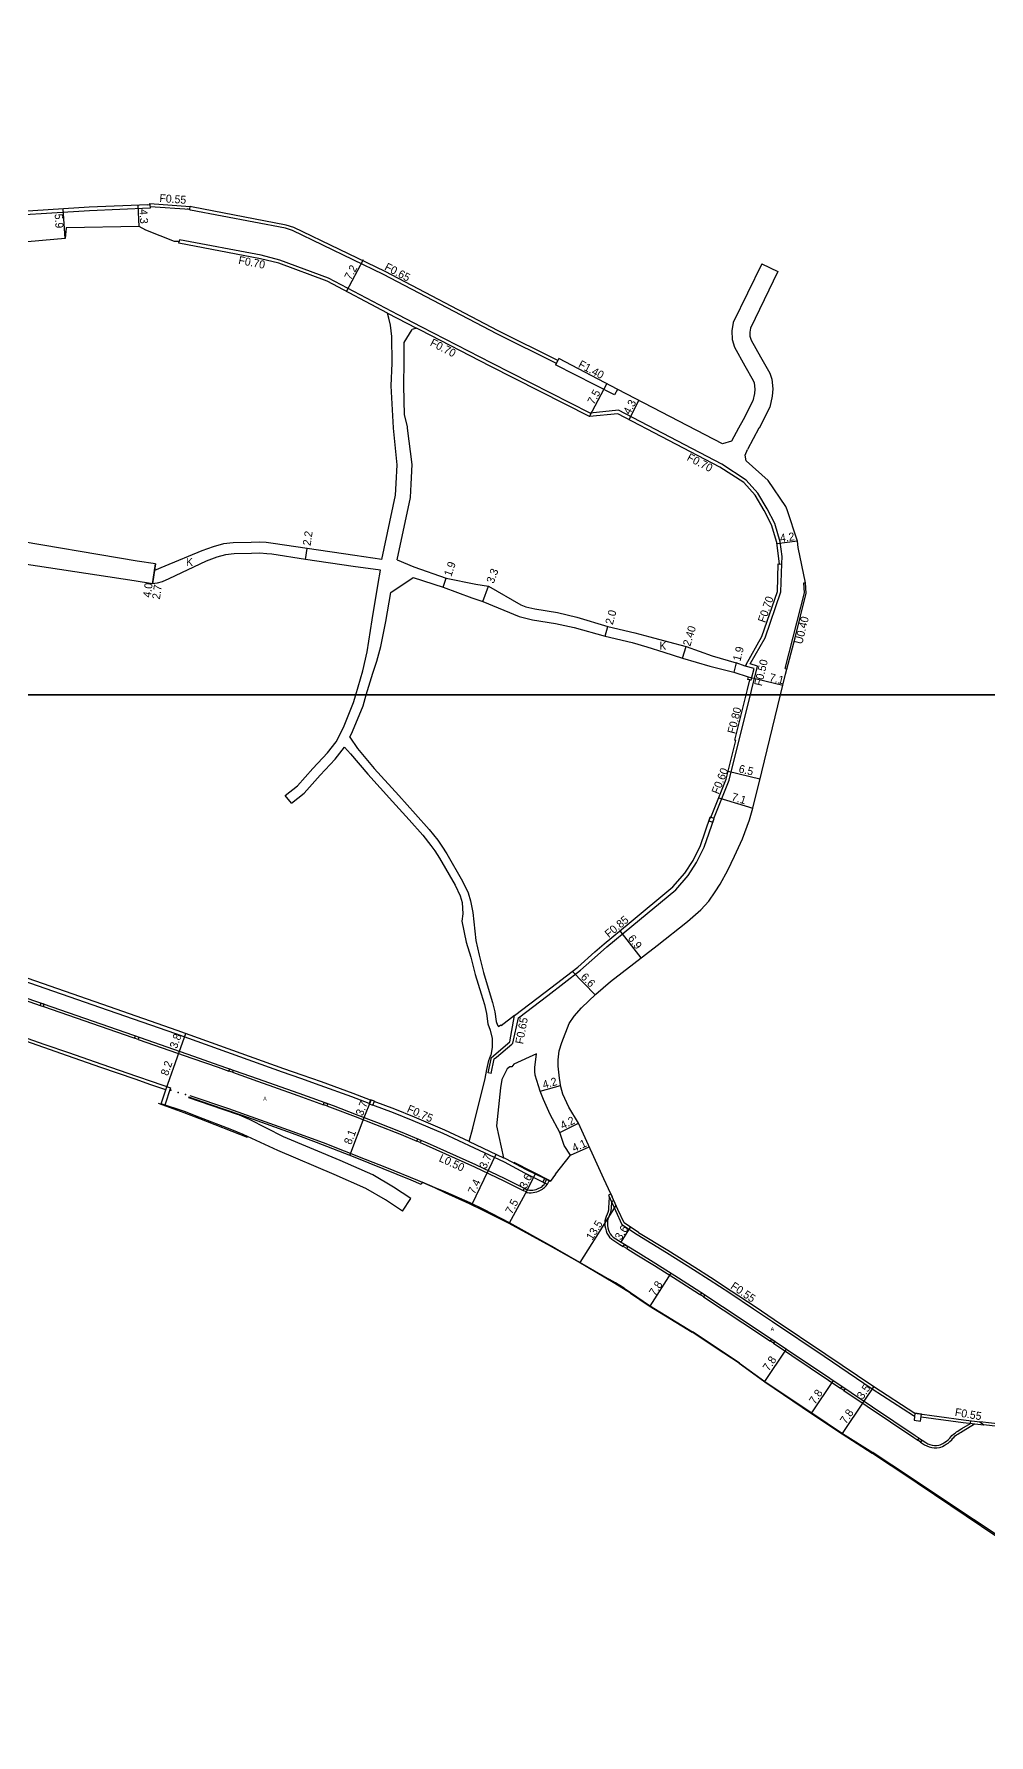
# Model space of a CAD drawing. Header units: metres. Extents: x -24000 to -21600, y -102000 to -99000.
# Drawn here: x -23680.5 to -23489.5, y -101008 to -100667.9 of the extents above; entities that cross this region are included whole.
import ezdxf

# ---------------------------------------------------------------- set-up
doc = ezdxf.new("R2010")
doc.units = ezdxf.units.M
doc.header["$LTSCALE"] = 2.5
for name, color, linetype in [('側溝・桝', 7, 'Continuous'), ('図郭', 7, 'Continuous'), ('幅員', 7, 'Continuous'), ('歩道・分離帯・安全施設', 7, 'Continuous'), ('舗装', 7, 'Continuous'), ('道路', 7, 'Continuous')]:
    doc.layers.add(name, color=color, linetype=linetype)
doc.styles.get("Standard").update_dxf_attribs({"font": ''})
doc.styles.add('YOKO_DECO', font='')
doc.styles.get('Standard').set_extended_font_data('@MS PGothic')
doc.styles.get('YOKO_DECO').set_extended_font_data('MS PGothic')

msp = doc.modelspace()

# ---------------------------------------------------------------- linework, layer by layer
at = {"layer": '側溝・桝'}
for points in [[(-23657.24, -100702.76), (-23669.4, -100703.29), (-23690.99, -100704.64), (-23700.99, -100705.22), (-23710.95, -100705.62), (-23730.93, -100706.49), (-23735.22, -100703.75), (-23740.89, -100703.72), (-23756.19, -100704.41), (-23771.02, -100705.82), (-23779.31, -100706.77), (-23788.69, -100707.45), (-23799.64, -100708.1), (-23801.07, -100707.99), (-23801.15, -100709.46), (-23808.89, -100710.01), (-23808.99, -100709.54), (-23835.6, -100712.07), (-23849.9, -100710.45), (-23860.81, -100707.75), (-23872.95, -100703.66), (-23881.11, -100701.79), (-23880.95, -100701.09)], [(-23657.74, -100702.06), (-23657.33, -100702.01)], [(-23657.33, -100702.01), (-23657.24, -100702.76)], [(-23657.28, -100702.38), (-23649.3, -100702.93), (-23649.26, -100702.4)], [(-23576.01, -100733.8), (-23587.93, -100727.84), (-23610.58, -100715.98), (-23628.79, -100707.22), (-23630.2, -100706.74), (-23649.2, -100703.11), (-23649.79, -100702.9)], [(-23651.37, -100709.06), (-23651.44, -100709.41)], [(-23530.9, -100772.35), (-23531.3, -100769.45), (-23532.34, -100765.8), (-23533.84, -100762.84), (-23535.73, -100759.73), (-23538.09, -100757.09), (-23542.96, -100753.92), (-23563.59, -100743.14), (-23569.29, -100743.72), (-23588.93, -100733.71), (-23602.91, -100726.53), (-23607.68, -100724.09), (-23621.58, -100716.72), (-23631.33, -100713.11), (-23635.06, -100712.17), (-23651.37, -100709.06)], [(-23575.7, -100733.22), (-23576.17, -100734.09)], [(-23564.38, -100740.06), (-23576.17, -100734.09)], [(-23563.81, -100738.96), (-23564.38, -100740.06)], [(-23535.83, -100794.27), (-23537.25, -100793.85), (-23534.29, -100788.64), (-23531.13, -100779.47), (-23530.95, -100773.87)], [(-23531.39, -100773.88), (-23530.95, -100773.87)], [(-23530.95, -100773.87), (-23530.9, -100772.35)], [(-23530.29, -100794.76), (-23528.65, -100788.52), (-23526.43, -100779.66), (-23526.55, -100777.66)], [(-23526.55, -100777.66), (-23526.18, -100777.61)], [(-23537.32, -100797.01), (-23537.05, -100797.06), (-23536.49, -100794.79), (-23538.27, -100794.27)], [(-23537.22, -100800), (-23537.01, -100799.17), (-23535.83, -100794.27)], [(-23530.29, -100794.76), (-23529.93, -100794.85)], [(-23539.42, -100808.77), (-23537.22, -100800)], [(-23613.48, -100881.74), (-23616.92, -100880.4), (-23623.25, -100878.12), (-23627.1, -100876.75), (-23630.79, -100875.49), (-23652.09, -100867.82), (-23665.61, -100863.14), (-23695.35, -100852.8), (-23735.06, -100838.85), (-23757.93, -100830.67), (-23782.43, -100821.23), (-23785.93, -100819.62), (-23790.65, -100817.4), (-23794.26, -100815.64), (-23797.6, -100813.92), (-23801.63, -100811.76), (-23804.5, -100810.01), (-23807.23, -100808.3), (-23810.22, -100806.28), (-23810.51, -100806.08)], [(-23544.53, -100824.73), (-23541.49, -100817.11), (-23539.42, -100808.77)], [(-23584.75, -100869.67), (-23583.6, -100864.57), (-23577.74, -100860.11), (-23571.2, -100855.09), (-23567.78, -100852.05), (-23565.91, -100850.41), (-23560.96, -100846.3), (-23552.13, -100838.99), (-23549.66, -100836.17), (-23547.97, -100833.55), (-23546.44, -100830.46), (-23544.47, -100824.76)], [(-23697.5, -100855.77), (-23683.61, -100860.6), (-23679.25, -100862.12)], [(-23698.4, -100862.93), (-23691.12, -100865.44), (-23685.53, -100867.39), (-23678.32, -100869.91), (-23673.58, -100871.55), (-23666.92, -100873.87), (-23660.02, -100876.25), (-23656.88, -100877.34), (-23653.16, -100878.61), (-23654.29, -100882.04)], [(-23678.61, -100862.34), (-23660.73, -100868.54), (-23660.36, -100868.67)], [(-23589.06, -100875.72), (-23589.63, -100875.6), (-23588.98, -100872.51), (-23585.36, -100869.42), (-23584.37, -100864.11)], [(-23659.65, -100868.92), (-23648.73, -100872.73), (-23643.67, -100874.48), (-23641.5, -100875.24)], [(-23588.01, -100872.45), (-23584.96, -100869.85)], [(-23584.96, -100869.85), (-23584.75, -100869.67)], [(-23589.06, -100875.72), (-23588.45, -100872.82), (-23588.01, -100872.45)], [(-23640.8, -100875.49), (-23635.79, -100877.24), (-23632.6, -100878.37), (-23627.71, -100880.1), (-23622.6, -100881.96)], [(-23621.9, -100882.22), (-23620.85, -100882.6), (-23616.24, -100884.35), (-23612.19, -100885.91), (-23607.09, -100887.93), (-23603.91, -100889.26)], [(-23578.7, -100897.42), (-23582.31, -100895.64), (-23586.43, -100893.47), (-23592.38, -100890.64), (-23598.66, -100887.75), (-23604.68, -100885.17), (-23608.57, -100883.59), (-23612.7, -100882.05)], [(-23603.26, -100889.54), (-23602.07, -100890.03), (-23592.41, -100894.38), (-23586.52, -100897.19), (-23582.67, -100899.09)], [(-23593.46, -100889.32), (-23586.57, -100892.57)], [(-23582.05, -100899.4), (-23581.86, -100899.5), (-23581.44, -100899.56), (-23581.07, -100899.57), (-23580.69, -100899.53), (-23580.31, -100899.47), (-23579.95, -100899.37), (-23579.6, -100899.24), (-23579.32, -100899.12), (-23579.07, -100899), (-23578.82, -100898.86), (-23578.58, -100898.68), (-23578.37, -100898.49), (-23578.09, -100898.2), (-23577.88, -100897.85)], [(-23565.44, -100900.43), (-23565.58, -100902.58), (-23565.63, -100903.05), (-23565.74, -100903.49), (-23565.85, -100903.83), (-23566.07, -100904.3), (-23566.23, -100904.74), (-23566.3, -100905.16), (-23566.32, -100905.59), (-23566.3, -100906.17), (-23566.23, -100906.66), (-23566.08, -100907.19), (-23565.9, -100907.62), (-23565.66, -100908.04), (-23565.37, -100908.45), (-23564.95, -100908.85), (-23563.35, -100909.88), (-23562.65, -100910.3)], [(-23565.13, -100899.81), (-23565.62, -100900.04), (-23564.2, -100903.12), (-23562.93, -100905.92), (-23559.89, -100907.93), (-23554, -100911.49)], [(-23561.96, -100910.72), (-23559.92, -100911.96), (-23556.38, -100914.14), (-23551.85, -100916.99), (-23547.43, -100919.84), (-23547.23, -100919.97)], [(-23554, -100911.49), (-23548.61, -100914.9), (-23545.49, -100916.9), (-23541.34, -100919.6), (-23536.59, -100922.77), (-23532.81, -100925.32), (-23522.46, -100932.26)], [(-23546.62, -100920.37), (-23538.74, -100925.56), (-23533.23, -100929.25)], [(-23532.62, -100929.66), (-23521.62, -100937.04), (-23519.14, -100938.7)], [(-23522.46, -100932.26), (-23512.86, -100938.76), (-23504.61, -100944.11)], [(-23518.53, -100939.11), (-23504.56, -100948.5), (-23503.76, -100949.03)], [(-23504.61, -100944.11), (-23504.51, -100944.18), (-23504.39, -100944.2)], [(-23503.07, -100944.37), (-23494.65, -100945.5), (-23490.55, -100945.99)], [(-23503.18, -100949.42), (-23502.42, -100949.93), (-23501.96, -100950.18), (-23501.47, -100950.37), (-23500.97, -100950.5), (-23500.47, -100950.56), (-23499.96, -100950.57), (-23499.43, -100950.5), (-23499.15, -100950.43), (-23498.81, -100950.3), (-23498.48, -100950.12), (-23498.07, -100949.85), (-23497.7, -100949.6), (-23497.33, -100949.3), (-23496.96, -100948.95), (-23496.73, -100948.65), (-23496.56, -100948.46), (-23496.27, -100948.19), (-23496.01, -100947.99), (-23495.74, -100947.8), (-23495.48, -100947.64), (-23495.21, -100947.47), (-23494.66, -100947.14), (-23492.38, -100945.77)], [(-23491.32, -100945.36), (-23490.55, -100945.99)], [(-23481.72, -100947.02), (-23482.1, -100946.97), (-23490.55, -100945.99)]]:
    msp.add_lwpolyline(points, dxfattribs=at)
at = {"layer": '側溝・桝', "flags": 128}
msp.add_lwpolyline([(-23609.78, -100723.76), (-23603.99, -100726.75)], dxfattribs=at)
at = {"layer": '側溝・桝'}
for points in [[(-23545.26, -100824.48), (-23545.51, -100825.21), (-23544.72, -100825.48), (-23544.47, -100824.76)], [(-23679.09, -100861.66), (-23679.25, -100862.12), (-23678.61, -100862.34), (-23678.45, -100861.88)], [(-23659.49, -100868.46), (-23659.65, -100868.92), (-23660.36, -100868.67), (-23660.2, -100868.21)], [(-23640.64, -100875.03), (-23640.8, -100875.49), (-23641.5, -100875.24), (-23641.34, -100874.79)], [(-23621.73, -100881.76), (-23621.9, -100882.22), (-23622.6, -100881.96), (-23622.43, -100881.51)], [(-23613.18, -100880.96), (-23613.49, -100881.76), (-23612.71, -100882.07), (-23612.4, -100881.26)], [(-23603.07, -100889.09), (-23603.26, -100889.54), (-23603.91, -100889.26), (-23603.72, -100888.82)], [(-23578.37, -100896.75), (-23578.71, -100897.44), (-23577.81, -100897.88), (-23577.47, -100897.19)], [(-23581.85, -100899), (-23582.05, -100899.4), (-23582.67, -100899.09), (-23582.47, -100898.69)], [(-23561.71, -100910.3), (-23561.96, -100910.72), (-23562.65, -100910.3), (-23562.39, -100909.88)], [(-23546.35, -100919.96), (-23546.62, -100920.37), (-23547.23, -100919.97), (-23546.96, -100919.56)], [(-23532.35, -100929.25), (-23532.62, -100929.66), (-23533.23, -100929.25), (-23532.95, -100928.84)], [(-23518.26, -100938.7), (-23518.53, -100939.11), (-23519.14, -100938.7), (-23518.87, -100938.29)], [(-23504.31, -100943.66), (-23504.5, -100945.06), (-23503.18, -100945.24), (-23502.99, -100943.84)], [(-23502.91, -100949.01), (-23503.18, -100949.42), (-23503.76, -100949.03), (-23503.49, -100948.62)]]:
    msp.add_lwpolyline(points, close=True, dxfattribs=at)
at = {"layer": '図郭'}
for points in [[(-24000, -100800), (-23200, -100800), (-23200, -100200), (-24000, -100200)], [(-24000, -101400), (-23200, -101400), (-23200, -100800), (-24000, -100800)]]:
    msp.add_lwpolyline(points, close=True, dxfattribs=at)
at = {"layer": '幅員', "flags": 128}
for points in [[(-23674.27, -100708.78), (-23674.64, -100702.89)], [(-23659.48, -100706.41), (-23659.66, -100702.14)], [(-23617.98, -100719.4), (-23614.61, -100713.03)], [(-23569.42, -100744.42), (-23565.95, -100737.83)], [(-23561.5, -100745), (-23559.52, -100741.19)], [(-23527.82, -100769.31), (-23531.93, -100769.87)], [(-23537.67, -100796.4), (-23530.73, -100798.09)], [(-23541.66, -100815.27), (-23535.31, -100816.82)], [(-23543.55, -100820.62), (-23536.74, -100822.68)], [(-23563.34, -100847.19), (-23559.15, -100852.63)], [(-23572.85, -100855.3), (-23568.28, -100860)], [(-23579.24, -100879.23), (-23575.2, -100878.11)], [(-23575.36, -100887.52), (-23571.61, -100885.64)], [(-23573.17, -100892.04), (-23569.47, -100890.36)]]:
    msp.add_lwpolyline(points, dxfattribs=at)
at = {"layer": '幅員'}
for points in [[(-23626.22, -100772.95), (-23625.89, -100770.77)], [(-23656.22, -100773.86), (-23656.81, -100777.82)], [(-23656.81, -100777.82), (-23656.41, -100775.15)], [(-23598.67, -100778.54), (-23598.04, -100776.74)], [(-23590.75, -100781.4), (-23589.59, -100778.32)], [(-23566.27, -100788.27), (-23565.73, -100786.34)], [(-23550.78, -100792.67), (-23550.08, -100790.38)], [(-23540.08, -100793.64), (-23540.56, -100795.47)], [(-23651.41, -100871.28), (-23650.13, -100867.73)], [(-23654.11, -100879.02), (-23651.41, -100871.28)], [(-23614.43, -100884.53), (-23613.09, -100881.09)], [(-23617.34, -100892.1), (-23614.43, -100884.53)], [(-23589.65, -100895.16), (-23588.09, -100891.86)], [(-23592.83, -100901.82), (-23589.65, -100895.16)], [(-23581.82, -100899.01), (-23580.25, -100895.82)], [(-23585.37, -100905.58), (-23581.82, -100899.01)], [(-23571.26, -100913.51), (-23564.08, -100902.1)], [(-23563.08, -100909.46), (-23561.18, -100906.42)], [(-23563.08, -100909.46), (-23561.19, -100906.43)], [(-23557.25, -100922.22), (-23553.06, -100915.64)], [(-23534.32, -100937.32), (-23529.98, -100930.84)], [(-23524.97, -100943.59), (-23520.62, -100937.12)], [(-23518.83, -100947.72), (-23514.48, -100941.24)], [(-23518.7, -100947.51), (-23514.48, -100941.24)], [(-23514.48, -100941.24), (-23512.52, -100938.34)]]:
    msp.add_lwpolyline(points, dxfattribs=at)
at = {"layer": '歩道・分離帯・安全施設'}
for points in [[(-23750.5, -100836.82), (-23750.12, -100836.96), (-23721.05, -100847.07), (-23683.45, -100860.14), (-23660.57, -100868.08), (-23648.58, -100872.27), (-23643.51, -100874.03), (-23635.63, -100876.78), (-23632.44, -100877.91), (-23627.54, -100879.64), (-23620.68, -100882.15), (-23616.07, -100883.9), (-23612.01, -100885.46), (-23606.91, -100887.48), (-23601.88, -100889.59), (-23592.21, -100893.94), (-23586.31, -100896.75), (-23581.82, -100899.01), (-23581.4, -100899.08), (-23581.09, -100899.08), (-23580.75, -100899.05), (-23580.42, -100898.99)], [(-23683.45, -100860.14), (-23660.57, -100868.08), (-23648.58, -100872.27), (-23643.51, -100874.03), (-23635.63, -100876.78), (-23632.44, -100877.91), (-23627.54, -100879.64), (-23620.68, -100882.15), (-23616.07, -100883.9), (-23612.01, -100885.46), (-23606.91, -100887.48), (-23601.88, -100889.59), (-23592.21, -100893.94), (-23586.31, -100896.75), (-23581.82, -100899.01), (-23581.4, -100899.08), (-23581.09, -100899.08), (-23580.75, -100899.05), (-23580.42, -100898.99), (-23580.09, -100898.91), (-23579.78, -100898.79), (-23579.52, -100898.68), (-23579.3, -100898.58), (-23579.09, -100898.46), (-23578.89, -100898.3), (-23578.71, -100898.14), (-23578.48, -100897.9), (-23578.31, -100897.64)], [(-23683.45, -100860.14), (-23660.57, -100868.08), (-23648.58, -100872.27), (-23643.51, -100874.03), (-23635.63, -100876.78), (-23632.44, -100877.91), (-23627.54, -100879.64), (-23620.68, -100882.15), (-23616.07, -100883.9), (-23612.01, -100885.46), (-23606.91, -100887.48), (-23601.88, -100889.59), (-23592.21, -100893.94), (-23586.31, -100896.75), (-23581.82, -100899.01), (-23581.4, -100899.08), (-23581.09, -100899.08), (-23580.75, -100899.05), (-23580.42, -100898.99), (-23580.09, -100898.91), (-23579.78, -100898.79), (-23579.52, -100898.68), (-23579.3, -100898.58), (-23579.09, -100898.46), (-23578.89, -100898.3), (-23578.71, -100898.14), (-23578.48, -100897.9), (-23578.31, -100897.64), (-23577.97, -100896.94)], [(-23561.23, -100919.63), (-23564.33, -100917.72), (-23571.85, -100913.25), (-23577.17, -100910.22), (-23585.49, -100905.72), (-23590.64, -100903.11), (-23593.38, -100901.76), (-23598.24, -100899.58), (-23600.36, -100898.6), (-23603.7, -100897.09), (-23609.94, -100894.6), (-23614.18, -100892.9), (-23622.57, -100889.61), (-23629.58, -100887.04), (-23636.1, -100884.71), (-23641.52, -100882.79), (-23649.23, -100880.22)], [(-23637.76, -100888.53), (-23647.35, -100884.77), (-23650.46, -100883.59), (-23655.6, -100881.72)], [(-23584.53, -100893.48), (-23577.33, -100897.15)], [(-23564.51, -100901.13), (-23565, -100901.36), (-23565.08, -100902.63), (-23565.15, -100903.13), (-23565.26, -100903.62), (-23565.39, -100904.01), (-23565.61, -100904.49), (-23565.75, -100904.87), (-23565.81, -100905.21), (-23565.82, -100905.59), (-23565.8, -100906.12), (-23565.74, -100906.56), (-23565.61, -100907.02), (-23565.46, -100907.4), (-23565.24, -100907.77), (-23564.99, -100908.12), (-23564.64, -100908.45), (-23563.08, -100909.46), (-23559.66, -100911.54), (-23556.12, -100913.72), (-23551.58, -100916.57), (-23547.16, -100919.42), (-23538.46, -100925.15), (-23521.34, -100936.63), (-23504.28, -100948.09), (-23502.9, -100949.01), (-23502.17, -100949.51), (-23501.75, -100949.74), (-23501.32, -100949.91), (-23500.88, -100950.02), (-23500.44, -100950.07), (-23499.99, -100950.07), (-23499.52, -100950.01), (-23499.29, -100949.96), (-23499.01, -100949.85), (-23498.73, -100949.7), (-23498.34, -100949.45), (-23498, -100949.2), (-23497.65, -100948.93), (-23497.33, -100948.62), (-23497.11, -100948.34), (-23496.92, -100948.12), (-23496.58, -100947.81), (-23496.3, -100947.6), (-23496.01, -100947.39), (-23495.74, -100947.22), (-23495.47, -100947.05), (-23494.92, -100946.71), (-23493.18, -100945.68), (-23493.12, -100945.14)], [(-23565, -100901.36), (-23565.08, -100902.63), (-23565.15, -100903.13), (-23565.26, -100903.62), (-23565.39, -100904.01), (-23565.61, -100904.49), (-23565.75, -100904.87), (-23565.81, -100905.21), (-23565.82, -100905.59), (-23565.8, -100906.12), (-23565.74, -100906.56), (-23565.61, -100907.02), (-23565.46, -100907.4), (-23565.24, -100907.77), (-23564.99, -100908.12), (-23564.64, -100908.45), (-23563.08, -100909.46), (-23559.66, -100911.54), (-23556.12, -100913.72), (-23551.58, -100916.57), (-23547.16, -100919.42), (-23538.46, -100925.15), (-23521.34, -100936.63), (-23504.28, -100948.09), (-23502.9, -100949.01), (-23502.17, -100949.51), (-23501.75, -100949.74), (-23501.32, -100949.91), (-23500.88, -100950.02), (-23500.44, -100950.07), (-23499.99, -100950.07), (-23499.52, -100950.01), (-23499.29, -100949.96), (-23499.01, -100949.85), (-23498.73, -100949.7), (-23498.34, -100949.45), (-23498, -100949.2), (-23497.65, -100948.93), (-23497.33, -100948.62), (-23497.11, -100948.34), (-23496.92, -100948.12), (-23496.58, -100947.81), (-23496.3, -100947.6), (-23496.01, -100947.39), (-23495.74, -100947.22), (-23495.47, -100947.05), (-23494.92, -100946.71), (-23493.18, -100945.68)], [(-23564.99, -100908.12), (-23564.64, -100908.45), (-23563.08, -100909.46), (-23559.66, -100911.54), (-23556.12, -100913.72), (-23551.58, -100916.57), (-23547.16, -100919.42), (-23538.46, -100925.15), (-23521.34, -100936.63), (-23504.28, -100948.09)], [(-23561.23, -100919.63), (-23557.47, -100922.19), (-23548.89, -100927.43)], [(-23539.5, -100933.66), (-23542.54, -100931.63), (-23548.85, -100927.45), (-23548.89, -100927.43)], [(-23539.5, -100933.66), (-23534.37, -100937.39), (-23525.02, -100943.67), (-23518.88, -100947.78), (-23515.87, -100949.69), (-23512.85, -100951.63)], [(-23430.54, -101007), (-23432.47, -101005.64), (-23437.81, -101002.1), (-23449.76, -100994), (-23461.65, -100986.03), (-23474.5, -100977.41), (-23485.05, -100970.31), (-23497.16, -100962.18), (-23507.12, -100955.44), (-23510.98, -100952.9), (-23512.85, -100951.63)]]:
    msp.add_lwpolyline(points, dxfattribs=at)
for p in [(-23653.15, -100879.06, 255.91), (-23651.65, -100879.5, 255.9), (-23650.22, -100879.94, 255.87)]:
    msp.add_point(p, dxfattribs=at)
at = {"layer": '舗装'}
msp.add_lwpolyline([(-23656.81, -100777.82), (-23656.41, -100775.15)], dxfattribs=at)
at = {"layer": '道路'}
for points in [[(-23657.74, -100702.06), (-23669.44, -100702.56), (-23691.04, -100703.91), (-23701.02, -100704.5), (-23710.98, -100704.9), (-23730.73, -100705.76), (-23735.01, -100703.02), (-23740.91, -100702.99), (-23756.24, -100703.69), (-23771.1, -100705.1), (-23779.38, -100706.05), (-23788.74, -100706.73), (-23799.63, -100707.37), (-23801.75, -100707.2), (-23801.84, -100708.78), (-23808.31, -100709.24), (-23808.41, -100708.76), (-23835.6, -100711.34), (-23849.77, -100709.73), (-23860.61, -100707.05), (-23872.76, -100702.96), (-23880.95, -100701.09)], [(-23542.8, -100749.86), (-23563.72, -100739.01), (-23575.52, -100732.79), (-23575.7, -100733.22), (-23587.64, -100727.26), (-23610.29, -100715.39), (-23628.55, -100706.62), (-23630.03, -100706.11), (-23649.02, -100702.49), (-23649.26, -100702.4)], [(-23651.5, -100709.74), (-23651.44, -100709.41), (-23652.4, -100709.39), (-23658.15, -100707.12), (-23659.48, -100706.41), (-23674.04, -100706.69), (-23674.27, -100708.78), (-23699.15, -100710.99)], [(-23609.78, -100723.76), (-23621.86, -100717.34), (-23631.53, -100713.77), (-23635.21, -100712.84), (-23651.5, -100709.74)], [(-23534.96, -100713.84), (-23540.68, -100725.6), (-23540.96, -100727.29), (-23540.88, -100728.97), (-23540.4, -100730.54), (-23538.36, -100734.23), (-23536.64, -100737.18), (-23536.49, -100737.66), (-23536.35, -100738.93), (-23536.41, -100739.76), (-23536.77, -100741.27), (-23538.7, -100745.05), (-23539.58, -100746.69)], [(-23531.72, -100715.41), (-23537.21, -100726.7), (-23537.34, -100727.51), (-23537.31, -100728.35), (-23537.07, -100729.12), (-23535.23, -100732.45), (-23533.33, -100735.72), (-23532.95, -100736.93), (-23532.74, -100738.85), (-23532.84, -100740.3), (-23533.37, -100742.52), (-23535.5, -100746.69)], [(-23534.96, -100713.84), (-23531.72, -100715.41)], [(-23608.61, -100746.7), (-23608.62, -100746.65), (-23609.05, -100738.26), (-23608.87, -100733.71), (-23608.92, -100728.38), (-23609.17, -100726.16), (-23609.54, -100724.7)], [(-23605.78, -100746.7), (-23605.81, -100746.4), (-23606.4, -100744.08), (-23606.56, -100738.25), (-23606.47, -100733.36), (-23606.46, -100729.62), (-23604.84, -100727.02)], [(-23603.99, -100726.75), (-23604.84, -100727.02)], [(-23538.1, -100793.96), (-23534.91, -100788.35), (-23531.82, -100779.34), (-23531.64, -100773.86), (-23531.39, -100773.88), (-23531.97, -100769.59), (-23532.98, -100766.05), (-23534.44, -100763.17), (-23536.29, -100760.14), (-23538.54, -100757.61), (-23543.31, -100754.51), (-23563.72, -100743.84), (-23569.42, -100744.42), (-23589.24, -100734.32), (-23603.22, -100727.14), (-23603.99, -100726.75)], [(-23610.91, -100772.96), (-23608.19, -100760.14), (-23608.03, -100757.77), (-23607.88, -100754.07), (-23608.61, -100746.7)], [(-23607.85, -100773.03), (-23605.21, -100760.55), (-23605.03, -100757.94), (-23604.87, -100753.98), (-23605.78, -100746.7)], [(-23539.58, -100746.69), (-23540.97, -100749.32)], [(-23535.5, -100746.69), (-23535.51, -100746.71), (-23537.79, -100751.01)], [(-23540.97, -100749.32), (-23542.8, -100749.86)], [(-23531.2, -100800), (-23530.2, -100795.92), (-23528.29, -100788.61), (-23526.06, -100779.69), (-23526.18, -100777.61), (-23527.69, -100770.6), (-23527.82, -100769.31), (-23529.85, -100763.05), (-23530.17, -100762.37), (-23533.67, -100757.21), (-23538.06, -100753.28)], [(-23656.22, -100773.86), (-23659.85, -100773.32), (-23686.59, -100768.75), (-23686.67, -100769.24), (-23688.41, -100768.92), (-23697.04, -100766.96), (-23705.65, -100764.64), (-23714.57, -100762.16), (-23715.39, -100761.93)], [(-23656.81, -100777.82), (-23660.45, -100777.27), (-23687.26, -100773.2), (-23698, -100770.85), (-23706.7, -100768.5), (-23720.32, -100765.4)], [(-23610.91, -100772.96), (-23616.35, -100772.21), (-23625.89, -100770.77), (-23632.64, -100769.75), (-23634.09, -100769.6), (-23635.48, -100769.54), (-23637.03, -100769.55), (-23640.64, -100769.63), (-23642.62, -100769.87), (-23644.63, -100770.42), (-23646.9, -100771.27), (-23654.32, -100774.34), (-23656.41, -100775.15), (-23656.22, -100773.86)], [(-23611.22, -100775.14), (-23616.64, -100774.4), (-23626.22, -100772.95), (-23632.92, -100771.93), (-23633.9, -100771.83), (-23635.31, -100771.74), (-23637, -100771.75), (-23640.48, -100771.83), (-23642.2, -100772.04), (-23643.95, -100772.52), (-23646.04, -100773.3), (-23653.52, -100776.84), (-23654.87, -100777.46), (-23655.88, -100777.72), (-23656.81, -100777.82)], [(-23607.85, -100773.03), (-23604.54, -100774.46), (-23598.04, -100776.74), (-23592.14, -100777.93), (-23589.59, -100778.32), (-23583.11, -100782.05)], [(-23616.11, -100800), (-23614.7, -100795.22), (-23613.84, -100791.44), (-23612.85, -100785.03), (-23611.66, -100777.75), (-23611.22, -100775.14)], [(-23609.15, -100779.56), (-23604.65, -100776.57), (-23598.67, -100778.54), (-23592.95, -100780.64), (-23590.75, -100781.4), (-23583.45, -100784.34), (-23580.78, -100785.01), (-23576.22, -100785.76), (-23572.44, -100786.56), (-23566.27, -100788.27), (-23560.89, -100789.6), (-23557.92, -100790.41), (-23554.53, -100791.51), (-23550.78, -100792.67), (-23545.34, -100794.27), (-23540.56, -100795.47), (-23537.67, -100796.4)], [(-23614.03, -100800), (-23612.76, -100795.73), (-23611.9, -100793.31), (-23611.1, -100790.37), (-23610.16, -100785.38), (-23609.15, -100779.56)], [(-23583.11, -100782.05), (-23582.12, -100782.41), (-23580.34, -100782.85), (-23575.82, -100783.6), (-23571.93, -100784.53), (-23565.73, -100786.34), (-23560.32, -100787.62), (-23557.31, -100788.45), (-23553.57, -100789.46), (-23550.08, -100790.38), (-23544.85, -100792.22), (-23540.08, -100793.64)], [(-23538.1, -100793.96), (-23538.27, -100794.27), (-23540.08, -100793.64)], [(-23538.05, -100800), (-23537.8, -100798.98), (-23537.32, -100797.01)], [(-23537.67, -100796.4), (-23537.8, -100796.96)], [(-23630.23, -100820.13), (-23627.8, -100818.2), (-23624.71, -100814.75), (-23621.79, -100811.6), (-23620.08, -100809.4), (-23618.6, -100806.53), (-23616.56, -100801.53), (-23616.11, -100800)], [(-23617.35, -100808.46), (-23616.78, -100807.37), (-23614.67, -100802.2), (-23614.03, -100800)], [(-23565.13, -100899.81), (-23566.56, -100896.8), (-23571.61, -100885.64), (-23573.52, -100882.46), (-23574.72, -100879.84), (-23575.13, -100878.38), (-23575.42, -100876.69), (-23575.66, -100874.26), (-23575.67, -100872.99), (-23575.49, -100871.22), (-23574.96, -100869.51), (-23573.49, -100865.71), (-23572.45, -100864.26), (-23570.97, -100862.62), (-23568.13, -100859.85), (-23565.21, -100857.31), (-23555.89, -100850.12), (-23549.78, -100845.32), (-23547.12, -100843.01), (-23545.53, -100841.26), (-23544.24, -100839.4), (-23543.29, -100837.89), (-23541.75, -100835.08), (-23540.39, -100832.3), (-23538.82, -100828.84), (-23537.43, -100825), (-23536.74, -100822.68), (-23534.97, -100815.43), (-23531.2, -100800)], [(-23545.26, -100824.48), (-23545.11, -100824.53), (-23542.07, -100816.92), (-23540.15, -100809.18), (-23540.35, -100809.12), (-23538.05, -100800)], [(-23617.35, -100808.46), (-23615.8, -100810.78), (-23612.45, -100814.77), (-23607.51, -100820.18), (-23604.19, -100823.89), (-23601.43, -100826.96), (-23599.75, -100829.11), (-23598.9, -100830.25), (-23597.94, -100831.81), (-23594.78, -100837.3), (-23593.64, -100839.58), (-23593.19, -100841.18), (-23592.76, -100843.54), (-23592.11, -100849.11), (-23591.49, -100852.08), (-23590.59, -100855.51), (-23589.43, -100859.34), (-23588.77, -100861.52), (-23588.34, -100863.43), (-23588.09, -100865.33), (-23587.8, -100866.04), (-23587.57, -100866.35)], [(-23628.98, -100821.69), (-23626.43, -100819.66), (-23623.24, -100816.09), (-23620.26, -100812.9), (-23618.38, -100810.48)], [(-23618.38, -100810.48), (-23617.16, -100811.8), (-23613.73, -100815.89), (-23608.77, -100821.32), (-23605.45, -100825.02), (-23602.73, -100828.06), (-23601.1, -100830.14), (-23600.31, -100831.2), (-23599.41, -100832.68), (-23596.28, -100838.11), (-23595.23, -100840.2), (-23594.85, -100841.57), (-23594.75, -100843.78), (-23594.95, -100845.29), (-23594.04, -100849.5), (-23593.15, -100852.47), (-23592.23, -100855.97), (-23591.06, -100859.83), (-23590.42, -100861.96), (-23590.02, -100863.73), (-23589.75, -100865.77), (-23589.29, -100867.08)], [(-23628.98, -100821.69), (-23630.23, -100820.13)], [(-23584.37, -100864.11), (-23578.25, -100859.45), (-23571.74, -100854.44), (-23568.33, -100851.43), (-23566.45, -100849.78), (-23561.49, -100845.66), (-23552.72, -100838.39), (-23550.33, -100835.67), (-23548.7, -100833.14), (-23547.21, -100830.13), (-23545.26, -100824.48)], [(-23593.46, -100889.32), (-23598.36, -100887.07), (-23604.39, -100884.48), (-23608.3, -100882.89), (-23612.44, -100881.35), (-23612.4, -100881.26), (-23613.18, -100880.96), (-23613.21, -100881.04), (-23616.66, -100879.7), (-23623, -100877.42), (-23626.86, -100876.05), (-23630.55, -100874.79), (-23651.84, -100867.12), (-23665.36, -100862.43), (-23695.1, -100852.09)], [(-23654.11, -100879.02), (-23657.1, -100877.97), (-23660.23, -100876.88), (-23667.14, -100874.5), (-23673.8, -100872.18), (-23678.54, -100870.54), (-23685.75, -100868.02), (-23691.34, -100866.07), (-23698.64, -100863.56), (-23698.39, -100862.91)], [(-23587.57, -100866.35), (-23587.13, -100866)], [(-23584.37, -100864.11), (-23587.09, -100866.17), (-23587.13, -100866)], [(-23589.29, -100867.08), (-23588.89, -100868.73), (-23588.87, -100870.51), (-23589.16, -100872.04)], [(-23593.46, -100889.32), (-23592.7, -100886.63), (-23590.29, -100876.71), (-23589.92, -100874.9), (-23589.51, -100873.1), (-23589.16, -100872.04)], [(-23576.21, -100895.83), (-23573.17, -100892.04), (-23574.48, -100890.11), (-23575.36, -100887.52), (-23577.28, -100883.93), (-23578.63, -100880.92), (-23579.24, -100879.23), (-23580.24, -100876.06), (-23580.36, -100875.3), (-23580.36, -100874.5), (-23580.03, -100871.79), (-23584.55, -100873.87), (-23584.95, -100874.38)], [(-23584.95, -100874.38), (-23585.35, -100874.42), (-23585.85, -100874.79), (-23586.95, -100876.92), (-23587.22, -100878.62), (-23587.99, -100886.22), (-23586.57, -100892.57)], [(-23640.91, -100886.99), (-23647.53, -100884.47), (-23650.41, -100883.32), (-23655.03, -100881.8), (-23654.11, -100879.02)], [(-23603.05, -100897.89), (-23605.06, -100897.05), (-23616.28, -100892.51), (-23624, -100889.51), (-23628.04, -100888), (-23636.56, -100884.89), (-23639.03, -100884.04), (-23645.09, -100882.01), (-23649.55, -100880.47), (-23649.58, -100880.53), (-23645.09, -100882.08), (-23639.85, -100883.83)], [(-23606.77, -100903.22), (-23610.17, -100900.99), (-23614.12, -100898.69), (-23620.47, -100895.9), (-23631.75, -100891.14), (-23638.65, -100887.89), (-23640.91, -100886.99)], [(-23605.12, -100900.71), (-23608.6, -100898.43), (-23612.76, -100896.01), (-23619.29, -100893.15), (-23630.6, -100888.37), (-23637.39, -100884.91), (-23639.85, -100883.83)], [(-23576.21, -100895.83), (-23577.25, -100897.3), (-23577.47, -100897.19), (-23578.37, -100896.75), (-23581.97, -100894.97), (-23586.1, -100892.8), (-23586.57, -100892.57)], [(-23576.25, -100910.66), (-23577.11, -100910.17), (-23585.37, -100905.58), (-23590.52, -100902.93), (-23593.27, -100901.61), (-23598.14, -100899.48), (-23600.28, -100898.55), (-23602.85, -100897.44), (-23603.05, -100897.89)], [(-23559.59, -100907.48), (-23562.5, -100905.56), (-23563.71, -100902.9), (-23565.13, -100899.81)], [(-23565.13, -100899.81), (-23564.86, -100900.39)], [(-23606.77, -100903.22), (-23605.12, -100900.71)], [(-23576.25, -100910.66), (-23570.9, -100913.71), (-23565.38, -100916.93)], [(-23559.59, -100907.48), (-23553.71, -100911.03)], [(-23553.71, -100911.03), (-23548.32, -100914.44), (-23545.2, -100916.45), (-23541.05, -100919.15), (-23536.29, -100922.33), (-23532.5, -100924.88), (-23522.15, -100931.81)], [(-23562.47, -100918.67), (-23564.23, -100917.59), (-23565.38, -100916.93)], [(-23562.47, -100918.67), (-23557.41, -100922.11), (-23548.81, -100927.36)], [(-23539.43, -100933.61), (-23542.5, -100931.56), (-23548.81, -100927.36)], [(-23539.43, -100933.61), (-23534.32, -100937.32), (-23524.97, -100943.59), (-23518.83, -100947.72), (-23512.77, -100951.51)], [(-23522.15, -100931.81), (-23512.56, -100938.31), (-23504.31, -100943.66)], [(-23504.31, -100943.66), (-23494.58, -100944.97), (-23491.32, -100945.36)], [(-23430.08, -100953.15), (-23450.95, -100950.86), (-23469.07, -100948.55), (-23475.33, -100947.22), (-23482.04, -100946.43), (-23491.32, -100945.36)], [(-23484.88, -100970.02), (-23492.6, -100964.87), (-23497.02, -100961.93), (-23507.04, -100955.3), (-23510.89, -100952.75), (-23512.77, -100951.51)]]:
    msp.add_lwpolyline(points, dxfattribs=at)
at = {"layer": '道路', "flags": 128}
for points in [[(-23657.74, -100702.06), (-23657.33, -100702.01), (-23657.35, -100701.84), (-23649.26, -100702.4)], [(-23609.54, -100724.7), (-23609.78, -100723.76)], [(-23538.06, -100753.28), (-23538.29, -100752.11), (-23537.79, -100751.01)], [(-23537.32, -100797.01), (-23537.8, -100796.96)]]:
    msp.add_lwpolyline(points, dxfattribs=at)

# ---------------------------------------------------------------- texts
at = {"layer": '側溝・桝'}
for s, rotation, p in [('F0.55', 356.0561, (-23655.44, -100701.52)), ('F0.70', 349.2052, (-23639.7, -100713.87)), ('F0.65', 332.3546, (-23610.53, -100714.99)), ('F0.70', 332.8074, (-23601.42, -100730.15)), ('F1.40', 332.2119, (-23571.79, -100734.47)), ('F0.70', 332.406, (-23550.06, -100753.07)), ('F0.70', 71.0242, (-23534.28, -100785.73)), ('U0.40', 75.9256, (-23526.87, -100790.01)), ('F0.50', 76.4949, (-23534.95, -100798.38)), ('F0.80', 75.8948, (-23540.3, -100807.93)), ('F0.60', 68.2459, (-23543.58, -100820.02)), ('F0.85', 39.6726, (-23565.53, -100848.69)), ('F0.65', 79.4702, (-23582.69, -100869.94)), ('F0.75', 336.2227, (-23606.04, -100883.38)), ('L0.50', 335.429, (-23599.64, -100893.21)), ('F0.55', 326, (-23541.34, -100918.6)), ('F0.55', 350.6149, (-23496.42, -100944.17))]:
    msp.add_text(s, height=1.6, rotation=rotation, dxfattribs=at).set_placement(p)
at = {"layer": '幅員'}
for s, rotation, p in [('4.3', 272.4568, (-23659.38, -100702.97)), ('5.9', 273.5846, (-23676.36, -100703.9)), ('7.2', 62.0848, (-23617.11, -100717.22)), ('7.5', 62.2119, (-23568.5, -100742.13)), ('4.3', 62.5754, (-23561.33, -100744.13)), ('2.2', 81.3939, (-23625.18, -100770.3)), ('4.2', 7.7216, (-23531.2, -100769.51)), ('1.9', 70.791, (-23597.05, -100776.5)), ('3.3', 69.4317, (-23588.58, -100777.89)), ('4.0', 81.4409, (-23657.17, -100780.66)), ('2.7', 81.4409, (-23655.32, -100781.02)), ('2.0', 74.3547, (-23564.76, -100786.13)), ('2.40', 73.2035, (-23549.25, -100790.43)), ('1.9', 75.1691, (-23539.24, -100793.43)), ('7.1', 346.2718, (-23533.55, -100797.25)), ('6.5', 346.3248, (-23539.67, -100815.5)), ('7.1', 343.1381, (-23541.13, -100821.09)), ('6.9', 307.6418, (-23561.82, -100848.75)), ('6.6', 314.2248, (-23571.27, -100856.56)), ('3.8', 70, (-23651.93, -100870.87)), ('8.2', 71, (-23653.71, -100876.3)), ('4.2', 15.5665, (-23578.54, -100878.78)), ('3.7', 69, (-23614.74, -100884.33)), ('4.2', 26.5832, (-23574.76, -100886.94)), ('8.1', 69, (-23617.08, -100890.07)), ('4.1', 24.3582, (-23572.46, -100891.45)), ('3.7', 65, (-23590.11, -100894.94)), ('7.4', 65, (-23592.36, -100899.98)), ('3.6', 64, (-23582.08, -100898.93)), ('7.5', 62, (-23584.91, -100903.96)), ('13.5', 57.8294, (-23568.84, -100909.19)), ('3.6', 57.9831, (-23563.11, -100909.19)), ('7.8', 57, (-23556.28, -100920.31)), ('7.8', 56, (-23533.56, -100935.34)), ('3.5', 56, (-23514.75, -100940.99)), ('7.8', 56, (-23524.3, -100941.98)), ('7.8', 56, (-23518.11, -100945.92))]:
    msp.add_text(s, height=1.6, rotation=rotation, dxfattribs=at).set_placement(p)
at = {"layer": '舗装'}
for p in [(-23650.09, -100774.26), (-23555.42, -100791.03)]:
    msp.add_text('K', height=1.6, dxfattribs=at).set_placement(p)
at = {"layer": '舗装', "style": 'YOKO_DECO'}
for p in [(-23634.64, -100881.14, 254.62), (-23533.17, -100927.19, 252.35)]:
    msp.add_text('A', height=0.75, dxfattribs=at).set_placement(p)

doc.saveas('drawing.dxf')
